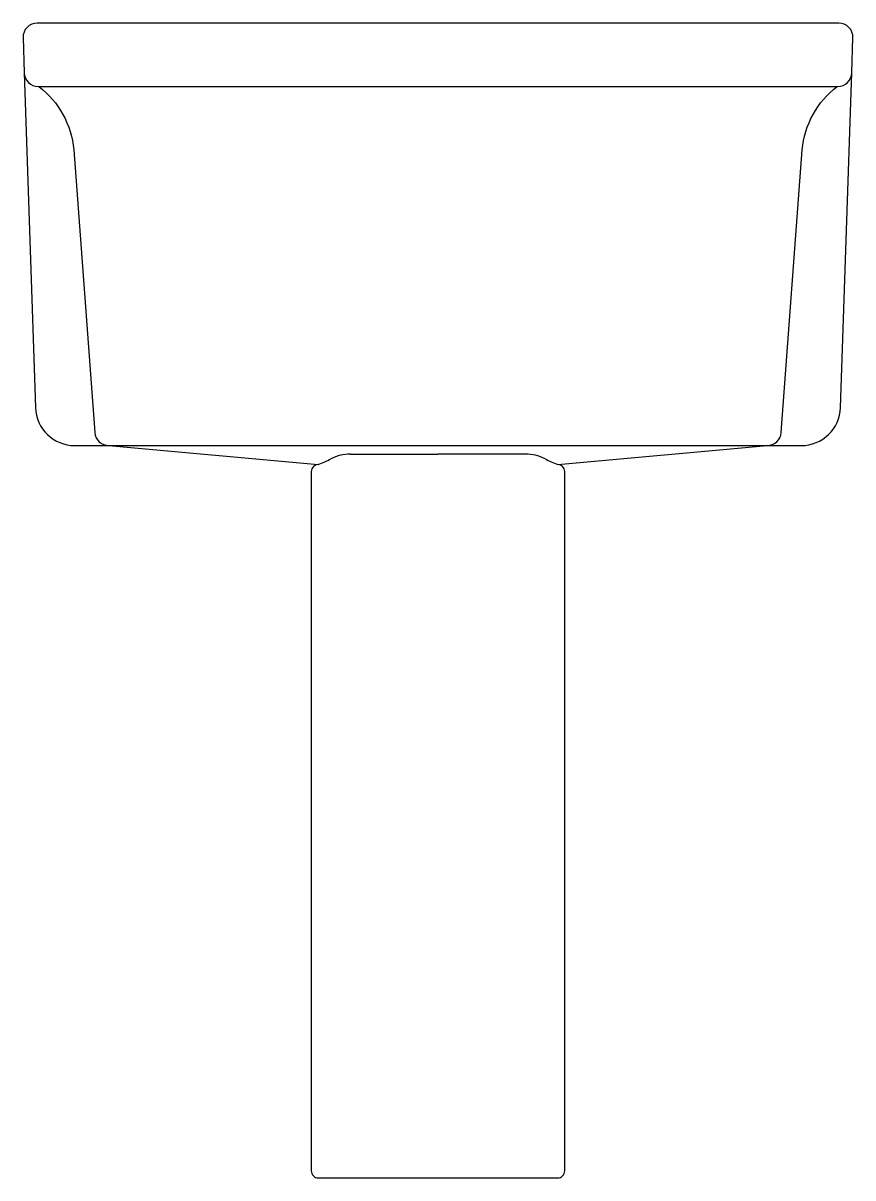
# Model space of a CAD drawing. Extents: x -0.299 to 0.299, y 0 to 0.831.
import ezdxf

# ---------------------------------------------------------------- set-up
doc = ezdxf.new("R2010")
doc.units = 0
doc.header["$LTSCALE"] = 0.5
doc.layers.get('0').update_dxf_attribs({"linetype": 'CONTINUOUS'})

msp = doc.modelspace()

# ---------------------------------------------------------------- linework, layer by layer
for p in [(-0.06304, 0.52105), (0.06304, 0.52105)]:
    msp.add_line(p, (0, 0.52105))
msp.add_lwpolyline([(0, 0), (0.08617, 0, 0.414214), (0.09123, 0.00507), (0.09123, 0.50838, 0.414214), (0.08617, 0.51344), (0.23692, 0.52713), (0.26145, 0.52713, 0.404487), (0.28982, 0.55457), (0.29785, 0.79542), (0.2987, 0.82077, 0.424007), (0.28856, 0.83124), (0, 0.83124), (-0.28856, 0.83124, 0.424007), (-0.2987, 0.82077), (-0.29785, 0.79542), (-0.28982, 0.55457, 0.404487), (-0.26145, 0.52713), (-0.23692, 0.52713), (-0.08617, 0.51344, 0.414214), (-0.09123, 0.50838), (-0.09123, 0.00507, 0.414214), (-0.08617, 0)], format="xyb", close=True)
for points in [[(-0.29785, 0.79542, 0.404487), (-0.28772, 0.78563), (0, 0.78563), (0.28772, 0.78563, 0.404487), (0.29785, 0.79542)], [(-0.28736, 0.78559, -0.209125), (-0.26219, 0.73997), (-0.24703, 0.53651, 0.392594), (-0.23692, 0.52713), (0, 0.52713), (0.23692, 0.52713, 0.392594), (0.24703, 0.53651), (0.26219, 0.73997, -0.209125), (0.28736, 0.78559)]]:
    msp.add_lwpolyline(points, format="xyb")
for centre, radius, start, end in [((-0.1253, 0.61073), 0.10486, 291.91558, 297.40464), ((-0.06304, 0.49064), 0.03041, 90, 117.40464), ((0.06304, 0.49064), 0.03041, 62.59536, 90), ((0.1253, 0.61073), 0.10486, 242.59536, 248.08442)]:
    msp.add_arc(centre, radius, start, end)

doc.saveas('drawing.dxf')
